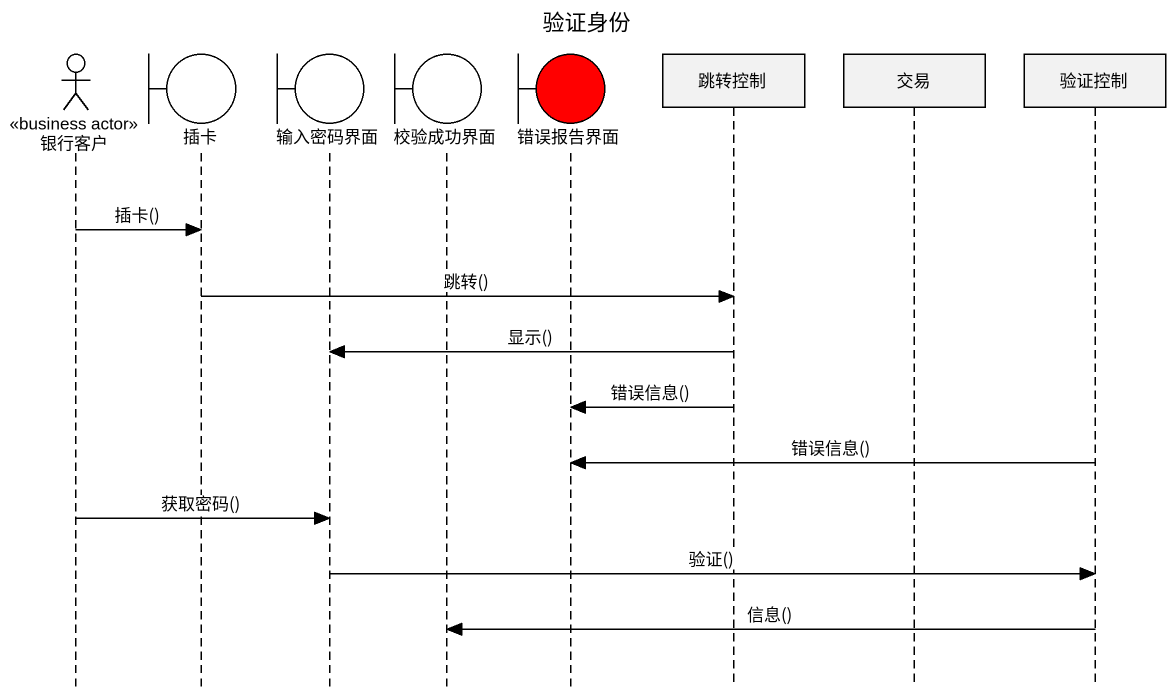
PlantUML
@startuml
title 验证身份
hide footbox
actor 银行客户 <<business actor>>
boundary 插卡
boundary 输入密码界面
boundary 校验成功界面
boundary 错误报告界面 #FF0000
participant 跳转控制
participant 交易
participant 验证控制

银行客户 -> 插卡 : 插卡()
插卡 -> 跳转控制 : 跳转()
跳转控制 -> 输入密码界面 : 显示()
跳转控制 -> 错误报告界面 : 错误信息()
验证控制 -> 错误报告界面 : 错误信息()
银行客户 -> 输入密码界面 : 获取密码()
输入密码界面 -> 验证控制 : 验证()
验证控制 -> 校验成功界面 : 信息()
@enduml
